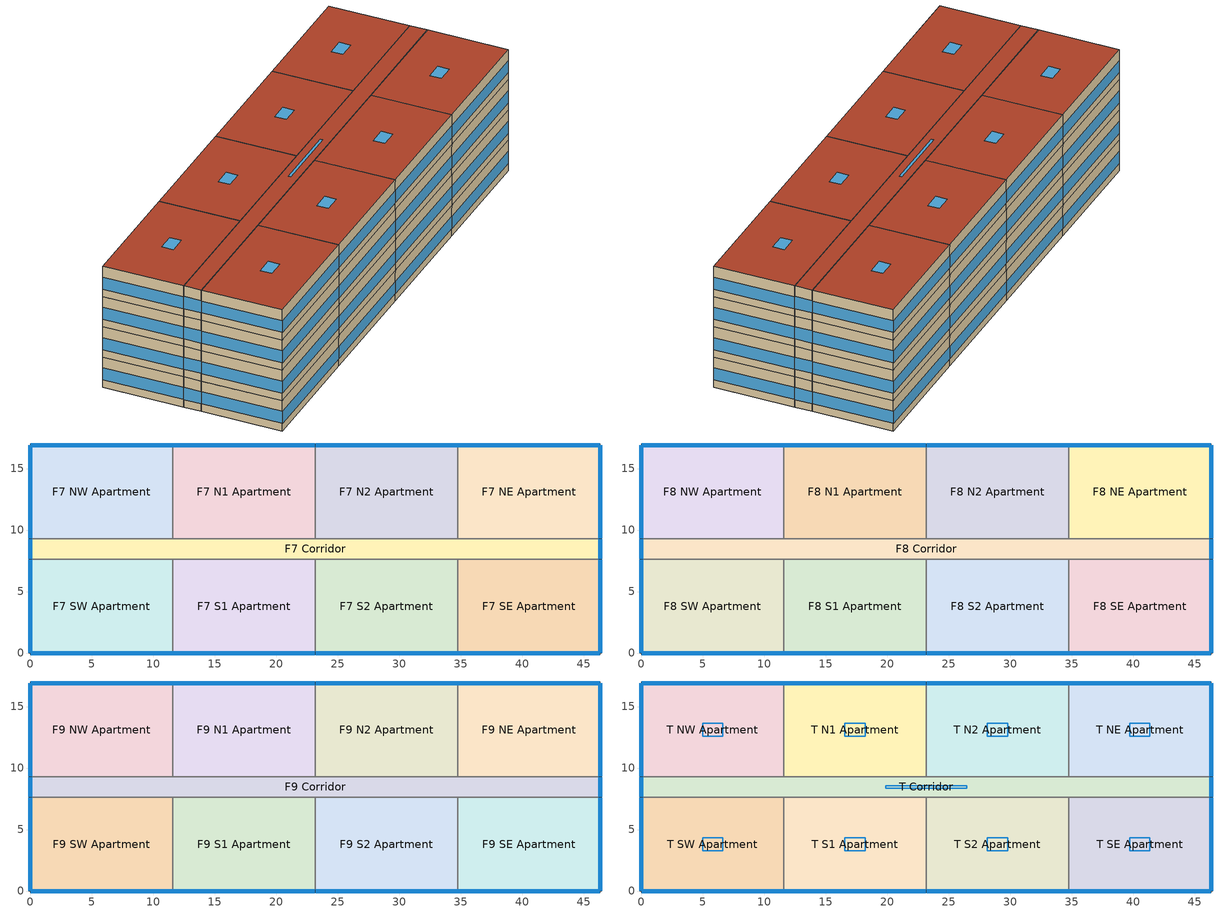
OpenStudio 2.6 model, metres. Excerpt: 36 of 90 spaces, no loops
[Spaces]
F7 SE Apartment
 floor to F6 SE Apartment: 46.33,7.62 46.33,0 34.75,0 34.75,7.62 z18.29
 wall outside: 34.75,0 46.33,0 46.33,7.62 z18.29:21.33
 wall to F7 S2 Apartment: 34.75,7.62 34.75,0 z18.29:21.33
 wall to F7 Corridor: 46.33,7.62 34.75,7.62 z18.29:21.33
 window: 46.33,0.03 46.33,7.59 / 34.77,0 46.3,0 z19.05:20.25
F7 N2 Apartment
 floor to F6 N2 Apartment: 34.75,16.92 34.75,9.3 23.16,9.3 23.16,16.92 z18.29
 wall outside: 34.75,16.92 23.16,16.92 z18.29:21.33
 wall to F7 Corridor: 23.16,9.3 34.75,9.3 z18.29:21.33
 wall to F7 NE Apartment: 34.75,9.3 34.75,16.92 z18.29:21.33
 wall to F7 N1 Apartment: 23.16,16.92 23.16,9.3 z18.29:21.33
 window: 34.72,16.92 23.19,16.92 z19.05:20.25
F7 NE Apartment
 floor to F6 NE Apartment: 46.33,16.92 46.33,9.3 34.75,9.3 34.75,16.92 z18.29
 wall outside: 46.33,9.3 46.33,16.92 34.75,16.92 z18.29:21.33
 wall to F7 Corridor: 34.75,9.3 46.33,9.3 z18.29:21.33
 window: 46.33,9.32 46.33,16.89 / 46.3,16.92 34.77,16.92 z19.05:20.25
F7 S2 Apartment
 floor to F6 S2 Apartment: 34.75,7.62 34.75,0 23.16,0 23.16,7.62 z18.29
 wall outside: 23.16,0 34.75,0 z18.29:21.33
 wall to F7 Corridor: 34.75,7.62 23.16,7.62 z18.29:21.33
 wall to F7 S1 Apartment: 23.16,7.62 23.16,0 z18.29:21.33
 window: 23.19,0 34.72,0 z19.05:20.25
F7 NW Apartment
 floor to F6 NW Apartment: 11.58,16.92 11.58,9.3 0,9.3 0,16.92 z18.29
 wall outside: 11.58,16.92 0,16.92 0,9.3 z18.29:21.33
 wall to F7 Corridor: 0,9.3 11.58,9.3 z18.29:21.33
 wall to F7 N1 Apartment: 11.58,9.3 11.58,16.92 z18.29:21.33
 window: 11.56,16.92 0.03,16.92 / 0,16.89 0,9.32 z19.05:20.25
F7 N1 Apartment
 floor to F6 N1 Apartment: 23.16,16.92 23.16,9.3 11.58,9.3 11.58,16.92 z18.29
 wall outside: 23.16,16.92 11.58,16.92 z18.29:21.33
 wall to F7 Corridor: 11.58,9.3 23.16,9.3 z18.29:21.33
 window: 23.14,16.92 11.61,16.92 z19.05:20.25
F7 S1 Apartment
 floor to F6 S1 Apartment: 23.16,7.62 23.16,0 11.58,0 11.58,7.62 z18.29
 wall outside: 11.58,0 23.16,0 z18.29:21.33
 wall to F7 Corridor: 23.16,7.62 11.58,7.62 z18.29:21.33
 wall to F7 SW Apartment: 11.58,7.62 11.58,0 z18.29:21.33
 window: 11.61,0 23.14,0 z19.05:20.25
F7 Corridor
 floor to F6 Corridor: 46.33,9.3 46.33,7.62 0,7.62 0,9.3 z18.29
 wall outside: 0,9.3 0,7.62 / 46.33,7.62 46.33,9.3 z18.29:21.33
 wall to F7 SW Apartment: 0,7.62 11.58,7.62 z18.29:21.33
 window: 46.33,7.65 46.33,9.27 / 0,9.27 0,7.65 z19.05:20.28
F7 SW Apartment
 floor to F6 SW Apartment: 11.58,7.62 11.58,0 0,0 0,7.62 z18.29
 wall outside: 0,7.62 0,0 11.58,0 z18.29:21.33
 window: 0.03,0 11.56,0 / 0,7.59 0,0.03 z19.05:20.25
F8 SW Apartment
 floor to F7 SW Apartment: 11.58,7.62 11.58,0 0,0 0,7.62 z21.33
 wall outside: 0,7.62 0,0 11.58,0 z21.33:24.38
 wall to F8 Corridor: 11.58,7.62 0,7.62 z21.33:24.38
 wall to F8 S1 Apartment: 11.58,0 11.58,7.62 z21.33:24.38
 window: 0.03,0 11.56,0 z22.1:23.29; 0,7.59 0,0.03 z22.1:23.3
F8 N1 Apartment
 floor to F7 N1 Apartment: 23.16,16.92 23.16,9.3 11.58,9.3 11.58,16.92 z21.33
 wall outside: 23.16,16.92 11.58,16.92 z21.33:24.38
 wall to F8 NW Apartment: 11.58,16.92 11.58,9.3 z21.33:24.38
 wall to F8 Corridor: 11.58,9.3 23.16,9.3 z21.33:24.38
 wall to F8 N2 Apartment: 23.16,9.3 23.16,16.92 z21.33:24.38
 window: 23.14,16.92 11.61,16.92 z22.1:23.29
F8 N2 Apartment
 floor to F7 N2 Apartment: 34.75,16.92 34.75,9.3 23.16,9.3 23.16,16.92 z21.33
 wall outside: 34.75,16.92 23.16,16.92 z21.33:24.38
 wall to F8 Corridor: 23.16,9.3 34.75,9.3 z21.33:24.38
 wall to F8 NE Apartment: 34.75,9.3 34.75,16.92 z21.33:24.38
 window: 34.72,16.92 23.19,16.92 z22.1:23.29
F8 Corridor
 floor to F7 Corridor: 46.33,9.3 46.33,7.62 0,7.62 0,9.3 z21.33
 wall outside: 46.33,7.62 46.33,9.3 / 0,9.3 0,7.62 z21.33:24.38
 wall to F8 S1 Apartment: 11.58,7.62 23.16,7.62 z21.33:24.38
 wall to F8 SE Apartment: 34.75,7.62 46.33,7.62 z21.33:24.38
 wall to F8 NE Apartment: 46.33,9.3 34.75,9.3 z21.33:24.38
 wall to F8 NW Apartment: 11.58,9.3 0,9.3 z21.33:24.38
 wall to F8 S2 Apartment: 23.16,7.62 34.75,7.62 z21.33:24.38
 window: 46.33,7.65 46.33,9.27 / 0,9.27 0,7.65 z22.1:23.33
F8 S1 Apartment
 floor to F7 S1 Apartment: 23.16,7.62 23.16,0 11.58,0 11.58,7.62 z21.33
 wall outside: 11.58,0 23.16,0 z21.33:24.38
 wall to F8 S2 Apartment: 23.16,0 23.16,7.62 z21.33:24.38
 window: 11.61,0 23.14,0 z22.1:23.29
F8 S2 Apartment
 floor to F7 S2 Apartment: 34.75,7.62 34.75,0 23.16,0 23.16,7.62 z21.33
 wall outside: 23.16,0 34.75,0 z21.33:24.38
 wall to F8 SE Apartment: 34.75,0 34.75,7.62 z21.33:24.38
 window: 23.19,0 34.72,0 z22.1:23.29
F8 SE Apartment
 floor to F7 SE Apartment: 46.33,7.62 46.33,0 34.75,0 34.75,7.62 z21.33
 wall outside: 34.75,0 46.33,0 46.33,7.62 z21.33:24.38
 window: 46.33,0.03 46.33,7.59 z22.1:23.3; 34.77,0 46.3,0 z22.1:23.29
F8 NW Apartment
 floor to F7 NW Apartment: 11.58,16.92 11.58,9.3 0,9.3 0,16.92 z21.33
 wall outside: 11.58,16.92 0,16.92 0,9.3 z21.33:24.38
 window: 11.56,16.92 0.03,16.92 z22.1:23.29; 0,16.89 0,9.32 z22.1:23.3
F8 NE Apartment
 floor to F7 NE Apartment: 46.33,16.92 46.33,9.3 34.75,9.3 34.75,16.92 z21.33
 wall outside: 46.33,9.3 46.33,16.92 34.75,16.92 z21.33:24.38
 window: 46.33,9.32 46.33,16.89 z22.1:23.3; 46.3,16.92 34.77,16.92 z22.1:23.29
F9 SE Apartment
 floor to F8 SE Apartment: 46.33,7.62 46.33,0 34.75,0 34.75,7.62 z24.38
 wall outside: 34.75,0 46.33,0 46.33,7.62 z24.38:27.43
 wall to F9 S2 Apartment: 34.75,7.62 34.75,0 z24.38:27.43
 wall to F9 Corridor: 46.33,7.62 34.75,7.62 z24.38:27.43
 window: 46.33,0.03 46.33,7.59 / 34.77,0 46.3,0 z25.14:26.34
F9 N2 Apartment
 floor to F8 N2 Apartment: 34.75,16.92 34.75,9.3 23.16,9.3 23.16,16.92 z24.38
 wall outside: 34.75,16.92 23.16,16.92 z24.38:27.43
 wall to F9 NE Apartment: 34.75,9.3 34.75,16.92 z24.38:27.43
 wall to F9 Corridor: 23.16,9.3 34.75,9.3 z24.38:27.43
 wall to F9 N1 Apartment: 23.16,16.92 23.16,9.3 z24.38:27.43
 window: 34.72,16.92 23.19,16.92 z25.14:26.34
F9 SW Apartment
 floor to F8 SW Apartment: 11.58,7.62 11.58,0 0,0 0,7.62 z24.38
 wall outside: 0,7.62 0,0 11.58,0 z24.38:27.43
 wall to F9 Corridor: 11.58,7.62 0,7.62 z24.38:27.43
 wall to F9 S1 Apartment: 11.58,0 11.58,7.62 z24.38:27.43
 window: 0.03,0 11.56,0 / 0,7.59 0,0.03 z25.14:26.34
F9 Corridor
 floor to F8 Corridor: 46.33,9.3 46.33,7.62 0,7.62 0,9.3 z24.38
 wall outside: 0,9.3 0,7.62 / 46.33,7.62 46.33,9.3 z24.38:27.43
 wall to F9 NE Apartment: 46.33,9.3 34.75,9.3 z24.38:27.43
 wall to F9 NW Apartment: 11.58,9.3 0,9.3 z24.38:27.43
 wall to F9 S1 Apartment: 11.58,7.62 23.16,7.62 z24.38:27.43
 wall to F9 N1 Apartment: 23.16,9.3 11.58,9.3 z24.38:27.43
 wall to F9 S2 Apartment: 23.16,7.62 34.75,7.62 z24.38:27.43
 window: 46.33,7.65 46.33,9.27 / 0,9.27 0,7.65 z25.14:26.37
F9 NE Apartment
 floor to F8 NE Apartment: 46.33,16.92 46.33,9.3 34.75,9.3 34.75,16.92 z24.38
 wall outside: 46.33,9.3 46.33,16.92 34.75,16.92 z24.38:27.43
 window: 46.33,9.32 46.33,16.89 / 46.3,16.92 34.77,16.92 z25.14:26.34
F9 S1 Apartment
 floor to F8 S1 Apartment: 23.16,7.62 23.16,0 11.58,0 11.58,7.62 z24.38
 wall outside: 11.58,0 23.16,0 z24.38:27.43
 wall to F9 S2 Apartment: 23.16,0 23.16,7.62 z24.38:27.43
 window: 11.61,0 23.14,0 z25.14:26.34
F9 S2 Apartment
 floor to F8 S2 Apartment: 34.75,7.62 34.75,0 23.16,0 23.16,7.62 z24.38
 wall outside: 23.16,0 34.75,0 z24.38:27.43
 window: 23.19,0 34.72,0 z25.14:26.34
F9 NW Apartment
 floor to F8 NW Apartment: 11.58,16.92 11.58,9.3 0,9.3 0,16.92 z24.38
 wall outside: 11.58,16.92 0,16.92 0,9.3 z24.38:27.43
 wall to F9 N1 Apartment: 11.58,9.3 11.58,16.92 z24.38:27.43
 window: 11.56,16.92 0.03,16.92 / 0,16.89 0,9.32 z25.14:26.34
F9 N1 Apartment
 floor to F8 N1 Apartment: 23.16,16.92 23.16,9.3 11.58,9.3 11.58,16.92 z24.38
 wall outside: 23.16,16.92 11.58,16.92 z24.38:27.43
 window: 23.14,16.92 11.61,16.92 z25.14:26.34
T N1 Apartment
 floor to F9 N1 Apartment: 23.16,16.92 23.16,9.3 11.58,9.3 11.58,16.92 z27.43
 wall outside: 23.16,16.92 11.58,16.92 z27.43:30.48
 wall to T NW Apartment: 11.58,16.92 11.58,9.3 z27.43:30.48
 wall to T Corridor: 11.58,9.3 23.16,9.3 z27.43:30.48
 wall to T N2 Apartment: 23.16,9.3 23.16,16.92 z27.43:30.48
 window: 23.14,16.92 11.61,16.92 z28.19:29.39
 roof outside: 23.16,9.3 23.16,16.92 11.58,16.92 11.58,9.3 z30.48
 skylight: 18.19,12.57 18.19,13.64 16.55,13.64 16.55,12.57 z30.48
T N2 Apartment
 floor to F9 N2 Apartment: 34.75,16.92 34.75,9.3 23.16,9.3 23.16,16.92 z27.43
 wall outside: 34.75,16.92 23.16,16.92 z27.43:30.48
 wall to T NE Apartment: 34.75,9.3 34.75,16.92 z27.43:30.48
 wall to T Corridor: 23.16,9.3 34.75,9.3 z27.43:30.48
 window: 34.72,16.92 23.19,16.92 z28.19:29.39
 roof outside: 34.75,9.3 34.75,16.92 23.16,16.92 23.16,9.3 z30.48
 skylight: 29.77,12.57 29.77,13.64 28.14,13.64 28.14,12.57 z30.48
T S2 Apartment
 floor to F9 S2 Apartment: 34.75,7.62 34.75,0 23.16,0 23.16,7.62 z27.43
 wall outside: 23.16,0 34.75,0 z27.43:30.48
 wall to T Corridor: 34.75,7.62 23.16,7.62 z27.43:30.48
 wall to T S1 Apartment: 23.16,7.62 23.16,0 z27.43:30.48
 wall to T SE Apartment: 34.75,0 34.75,7.62 z27.43:30.48
 window: 23.19,0 34.72,0 z28.19:29.39
 roof outside: 34.75,0 34.75,7.62 23.16,7.62 23.16,0 z30.48
 skylight: 29.77,3.27 29.77,4.35 28.14,4.35 28.14,3.27 z30.48
T SW Apartment
 floor to F9 SW Apartment: 11.58,7.62 11.58,0 0,0 0,7.62 z27.43
 wall outside: 0,7.62 0,0 11.58,0 z27.43:30.48
 wall to T Corridor: 11.58,7.62 0,7.62 z27.43:30.48
 wall to T S1 Apartment: 11.58,0 11.58,7.62 z27.43:30.48
 window: 0.03,0 11.56,0 / 0,7.59 0,0.03 z28.19:29.39
 roof outside: 11.58,0 11.58,7.62 0,7.62 0,0 z30.48
 skylight: 6.61,3.27 6.61,4.35 4.97,4.35 4.97,3.27 z30.48
T SE Apartment
 floor to F9 SE Apartment: 46.33,7.62 46.33,0 34.75,0 34.75,7.62 z27.43
 wall outside: 34.75,0 46.33,0 46.33,7.62 z27.43:30.48
 wall to T Corridor: 46.33,7.62 34.75,7.62 z27.43:30.48
 window: 46.33,0.03 46.33,7.59 / 34.77,0 46.3,0 z28.19:29.39
 roof outside: 46.33,0 46.33,7.62 34.75,7.62 34.75,0 z30.48
 skylight: 41.36,3.27 41.36,4.35 39.72,4.35 39.72,3.27 z30.48
T S1 Apartment
 floor to F9 S1 Apartment: 23.16,7.62 23.16,0 11.58,0 11.58,7.62 z27.43
 wall outside: 11.58,0 23.16,0 z27.43:30.48
 wall to T Corridor: 23.16,7.62 11.58,7.62 z27.43:30.48
 window: 11.61,0 23.14,0 z28.19:29.39
 roof outside: 23.16,0 23.16,7.62 11.58,7.62 11.58,0 z30.48
 skylight: 18.19,3.27 18.19,4.35 16.55,4.35 16.55,3.27 z30.48
T Corridor
 floor to F9 Corridor: 46.33,9.3 46.33,7.62 0,7.62 0,9.3 z27.43
 wall outside: 0,9.3 0,7.62 / 46.33,7.62 46.33,9.3 z27.43:30.48
 wall to T NE Apartment: 46.33,9.3 34.75,9.3 z27.43:30.48
 wall to T NW Apartment: 11.58,9.3 0,9.3 z27.43:30.48
 window: 46.33,7.65 46.33,9.27 / 0,9.27 0,7.65 z28.19:29.42
 roof outside: 46.33,7.62 46.33,9.3 0,9.3 0,7.62 z30.48
 skylight: 26.44,8.34 26.44,8.58 19.89,8.58 19.89,8.34 z30.48
T NE Apartment
 floor to F9 NE Apartment: 46.33,16.92 46.33,9.3 34.75,9.3 34.75,16.92 z27.43
 wall outside: 46.33,9.3 46.33,16.92 34.75,16.92 z27.43:30.48
 window: 46.33,9.32 46.33,16.89 / 46.3,16.92 34.77,16.92 z28.19:29.39
 roof outside: 46.33,9.3 46.33,16.92 34.75,16.92 34.75,9.3 z30.48
 skylight: 41.36,12.57 41.36,13.64 39.72,13.64 39.72,12.57 z30.48
T NW Apartment
 floor to F9 NW Apartment: 11.58,16.92 11.58,9.3 0,9.3 0,16.92 z27.43
 wall outside: 11.58,16.92 0,16.92 0,9.3 z27.43:30.48
 window: 11.56,16.92 0.03,16.92 / 0,16.89 0,9.32 z28.19:29.39
 roof outside: 11.58,9.3 11.58,16.92 0,16.92 0,9.3 z30.48
 skylight: 6.61,12.57 6.61,13.64 4.97,13.64 4.97,12.57 z30.48
[Site]
CFB Greenwood_NS_CAN: Latitude {deg}=44.983; Longitude {deg}=-64.917; Time Zone {hr}=-4; Elevation {m}=28; Terrain=City
[Building]
HighriseApartment-CAN_NS_CFB.Greenwood.713970_CWEC2016.epw created: 2019-05-17 15:22:10 +0000: North Axis {deg}=0; Default Construction Set=BTAP-Mass at hdd = 4140.0; Standards Number of Stories=10; Standards Number of Above Ground Stories=10; Standards Building Type=NECB2017_HighriseApartment
[Site:WaterMainsTemperature]
Calculation Method=Correlation; Annual Average Outdoor Air Temperature {C}=7.975; Maximum Difference In Monthly Average Outdoor Air Temperatures {deltaC}=24.9
[Site:GroundTemperature:BuildingSurface]
19.527, 19.502, 19.536, 19.598, 20.002, 21.64, 22.225, 22.375, 21.449, 20.121, 19.802, 19.633
[SizingPeriod:DesignDay] Barometric Pressure {Pa}=100989; Sky Clearness=0; Rain Indicator=0; Snow Indicator=0; Day of Month=21; Daylight Saving Time Indicator=0; Humidity Indicating Type=Wetbulb; Dry-Bulb Temperature Range Modifier Type=DefaultMultipliers
Name | Maximum Dry-Bulb Temperature {C} | Daily Dry-Bulb Temperature Range {deltaC} | Humidity Indicating Conditions at Maximum Dry-Bulb | Wind Speed {m/s} | Wind Direction {deg} | Month | Day Type | Solar Model Indicator | ASHRAE Taub | ASHRAE Taud
CFB Greenwood Ann Htg 99.6% Condns DB | -17.6 | 0 | -17.6 | 3 | 290 | 1 | WinterDesignDay | ASHRAEClearSky
CFB Greenwood Ann Clg .4% Condns DB=>MWB | 29.2 | 10.6 | 20.9 | 5.7 | 240 | 7 | SummerDesignDay | ASHRAETau | 0.423 | 2.299
[Material:NoMass] Roughness=Smooth; Thermal Absorptance=0.9; Solar Absorptance=0.7
Name | Thermal Resistance {m2-K/W} | Visible Absorptance
Typical Carpet Pad | 0.21648 | 0.8
Typical Insulation 1 | 5.20402 | 0.7
Typical Insulation 2 | 3.77764 | 0.7
Typical Insulation 3 | 6.41024 | 0.7
Typical Carpet Pad 2 | 1.25503 | 0.8
Typical Carpet Pad 3 | 3.45515 | 0.8
Typical Insulation 4 | 0.526298 | 0.7
Typical Insulation 5 | 0.526316 | 0.7
[Material]
Name | Roughness | Thickness {m} | Conductivity {W/m-K} | Density {kg/m3} | Specific Heat {J/kg-K} | Thermal Absorptance | Solar Absorptance | Visible Absorptance
100mm Normalweight concrete floor | MediumSmooth | 0.1016 | 2.31 | 2322 | 832
G01 13mm gypsum board | Smooth | 0.0127 | 0.16 | 800 | 1090 | 0.9 | 0.7 | 0.5
G05 25mm wood | MediumSmooth | 0.0254 | 0.15 | 608 | 1630 | 0.9 | 0.5 | 0.5
4 in. Normalweight Concrete Floor | MediumRough | 0.1016 | 2.31 | 2322 | 832 | 0.9 | 0.7 | 0.7
1IN Stucco | Smooth | 0.0253 | 0.6918 | 1858 | 837 | 0.9 | 0.7 | 0.92
8IN CONCRETE HW RefBldg | Rough | 0.2032 | 1.311 | 2240 | 836.8 | 0.9 | 0.7 | 0.7
1/2IN Gypsum | Smooth | 0.0127 | 0.16 | 784.9 | 830 | 0.9 | 0.4 | 0.4
Metal Roof Surface; F08 Metal surface | Smooth | 0.0008 | 45.28 | 7824 | 500 | 0.9 | 0.7 | 0.7
6 in. Normalweight Concrete Floor | MediumRough | 0.1524 | 2.31 | 2322 | 832 | 0.9 | 0.7 | 0.7
[Construction]
BTAP-Int-Floor: 100mm Normalweight concrete floor, Typical Carpet Pad
BTAP-Int-Wall: G01 13mm gypsum board, G01 13mm gypsum board
BTAP-Int-Ceiling: Typical Carpet Pad, 100mm Normalweight concrete floor
BTAP-Ext-DaylightDiffuser: SimpleGlazing
BTAP-Int-Door: G05 25mm wood
BTAP-Ext-Floor-Mass:U-0.183: Typical Insulation 1, 4 in. Normalweight Concrete Floor, Typical Carpet Pad
BTAP-Ext-Wall-Mass:U-0.247: 1IN Stucco, 8IN CONCRETE HW RefBldg, Typical Insulation 2, 1/2IN Gypsum
BTAP-Ext-Roof-Metal:U-0.156: Metal Roof Surface, Typical Insulation 3
BTAP-Grnd-Floor-Mass:U-0.757: 6 in. Normalweight Concrete Floor, Typical Carpet Pad 2
BTAP-Grnd-Roof-Mass:U-0.284: 6 in. Normalweight Concrete Floor, Typical Carpet Pad 3
BTAP-Ext-Door:U-1.9000000000000001: F08 Metal surface, Typical Insulation 4
BTAP-Ext-OverHeadDoor:U-1.9000000000000001: Typical Insulation 5
BTAP-Ext-DaylightDiffuser:U=0.190 SHGC=0.600: SimpleGlazing:U=0.190 SHGC=0.600
[DefaultConstructionSet]
BTAP-Mass at hdd = 4140.0: Default Exterior Surface Constructions=BTAP-Mass at hdd = 4140.0; Default Interior Surface Constructions=Default Surface Constructions 2; Default Ground Contact Surface Constructions=BTAP-Mass at hdd = 4140.0 1; Default Exterior SubSurface Constructions=BTAP-Mass at hdd = 4140.0; Default Interior SubSurface Constructions=Default Sub Surface Constructions 2; Interior Partition Construction=BTAP-Int-Door
[DefaultSurfaceConstructions]
Name | Floor Construction | Wall Construction | Roof Ceiling Construction
Default Surface Constructions 2 | BTAP-Int-Floor | BTAP-Int-Wall | BTAP-Int-Ceiling
BTAP-Mass at hdd = 4140.0 | BTAP-Ext-Floor-Mass:U-0.183 | BTAP-Ext-Wall-Mass:U-0.247 | BTAP-Ext-Roof-Metal:U-0.156
BTAP-Mass at hdd = 4140.0 1 | BTAP-Grnd-Floor-Mass:U-0.757 | BTAP-Grnd-Roof-Mass:U-0.284 | BTAP-Grnd-Roof-Mass:U-0.284
[DefaultSubSurfaceConstructions]
Name | Fixed Window Construction | Operable Window Construction | Door Construction | Glass Door Construction | Overhead Door Construction | Skylight Construction | Tubular Daylight Dome Construction | Tubular Daylight Diffuser Construction
Default Sub Surface Constructions 2 | BTAP-Ext-DaylightDiffuser | BTAP-Ext-DaylightDiffuser | BTAP-Int-Door
BTAP-Mass at hdd = 4140.0 | BTAP-Ext-DaylightDiffuser:U=0.190 SHGC=0.600 | BTAP-Ext-DaylightDiffuser:U=0.190 SHGC=0.600 | BTAP-Ext-Door:U-1.9000000000000001 | BTAP-Ext-DaylightDiffuser:U=0.190 SHGC=0.600 | BTAP-Ext-OverHeadDoor:U-1.9000000000000001 | BTAP-Ext-DaylightDiffuser:U=0.190 SHGC=0.600 | BTAP-Ext-DaylightDiffuser:U=0.190 SHGC=0.600 | BTAP-Ext-DaylightDiffuser:U=0.190 SHGC=0.600
[WindowMaterial:SimpleGlazingSystem] Solar Heat Gain Coefficient=0.6; Visible Transmittance=0.21
Name | U-Factor {W/m2-K}
SimpleGlazing | 2.2
SimpleGlazing:U=0.190 SHGC=0.600 | 1.9
[Space] Part of Total Floor Area=Yes
Name | Space Type | Building Story | Thermal Zone
F8 SE Apartment | Space Function Dwelling units general | Building Story 8 | Sp-F8 SE Apartment Sys-1 Flr-9 Sch-G HPlcmt-south ZN
F8 SW Apartment | Space Function Dwelling units general | Building Story 8 | Sp-F8 SW Apartment Sys-1 Flr-9 Sch-G HPlcmt-south ZN
F9 SE Apartment | Space Function Dwelling units general | Building Story 9 | Sp-F9 SE Apartment Sys-1 Flr-10 Sch-G HPlcmt-south ZN
F7 S1 Apartment | Space Function Dwelling units general | Building Story 7 | Sp-F7 S1 Apartment Sys-1 Flr-8 Sch-G HPlcmt-south ZN
F7 SE Apartment | Space Function Dwelling units general | Building Story 7 | Sp-F7 SE Apartment Sys-1 Flr-8 Sch-G HPlcmt-south ZN
F7 NW Apartment | Space Function Dwelling units general | Building Story 7 | Sp-F7 NW Apartment Sys-1 Flr-8 Sch-G HPlcmt-north ZN
F7 N2 Apartment | Space Function Dwelling units general | Building Story 7 | Sp-F7 N2 Apartment Sys-1 Flr-8 Sch-G HPlcmt-north ZN
F7 SW Apartment | Space Function Dwelling units general | Building Story 7 | Sp-F7 SW Apartment Sys-1 Flr-8 Sch-G HPlcmt-south ZN
F8 N1 Apartment | Space Function Dwelling units general | Building Story 8 | Sp-F8 N1 Apartment Sys-1 Flr-9 Sch-G HPlcmt-north ZN
F7 NE Apartment | Space Function Dwelling units general | Building Story 7 | Sp-F7 NE Apartment Sys-1 Flr-8 Sch-G HPlcmt-north ZN
F8 N2 Apartment | Space Function Dwelling units general | Building Story 8 | Sp-F8 N2 Apartment Sys-1 Flr-9 Sch-G HPlcmt-north ZN
F9 S1 Apartment | Space Function Dwelling units general | Building Story 9 | Sp-F9 S1 Apartment Sys-1 Flr-10 Sch-G HPlcmt-south ZN
F9 NW Apartment | Space Function Dwelling units general | Building Story 9 | Sp-F9 NW Apartment Sys-1 Flr-10 Sch-G HPlcmt-north ZN
T S2 Apartment | Space Function Dwelling units general | Building Story 10 | Sp-T S2 Apartment Sys-1 Flr-2 Sch-G HPlcmt-south ZN
T N1 Apartment | Space Function Dwelling units general | Building Story 10 | Sp-T N1 Apartment Sys-1 Flr-2 Sch-G HPlcmt-north ZN
F7 S2 Apartment | Space Function Dwelling units general | Building Story 7 | Sp-F7 S2 Apartment Sys-1 Flr-8 Sch-G HPlcmt-south ZN
F9 NE Apartment | Space Function Dwelling units general | Building Story 9 | Sp-F9 NE Apartment Sys-1 Flr-10 Sch-G HPlcmt-north ZN
F8 NE Apartment | Space Function Dwelling units general | Building Story 8 | Sp-F8 NE Apartment Sys-1 Flr-9 Sch-G HPlcmt-north ZN
T N2 Apartment | Space Function Dwelling units general | Building Story 10 | Sp-T N2 Apartment Sys-1 Flr-2 Sch-G HPlcmt-north ZN
F9 N2 Apartment | Space Function Dwelling units general | Building Story 9 | Sp-F9 N2 Apartment Sys-1 Flr-10 Sch-G HPlcmt-north ZN
F9 S2 Apartment | Space Function Dwelling units general | Building Story 9 | Sp-F9 S2 Apartment Sys-1 Flr-10 Sch-G HPlcmt-south ZN
T SW Apartment | Space Function Dwelling units general | Building Story 10 | Sp-T SW Apartment Sys-1 Flr-2 Sch-G HPlcmt-south ZN
F8 Corridor | Space Function Corridor/Transition area other-sch-G | Building Story 8 | Sp-F8 Corridor Sys-1 Flr-9 Sch-G HPlcmt-east ZN
F8 S1 Apartment | Space Function Dwelling units general | Building Story 8 | Sp-F8 S1 Apartment Sys-1 Flr-9 Sch-G HPlcmt-south ZN
F7 N1 Apartment | Space Function Dwelling units general | Building Story 7 | Sp-F7 N1 Apartment Sys-1 Flr-8 Sch-G HPlcmt-north ZN
F8 NW Apartment | Space Function Dwelling units general | Building Story 8 | Sp-F8 NW Apartment Sys-1 Flr-9 Sch-G HPlcmt-north ZN
T S1 Apartment | Space Function Dwelling units general | Building Story 10 | Sp-T S1 Apartment Sys-1 Flr-2 Sch-G HPlcmt-south ZN
F9 N1 Apartment | Space Function Dwelling units general | Building Story 9 | Sp-F9 N1 Apartment Sys-1 Flr-10 Sch-G HPlcmt-north ZN
F8 S2 Apartment | Space Function Dwelling units general | Building Story 8 | Sp-F8 S2 Apartment Sys-1 Flr-9 Sch-G HPlcmt-south ZN
T SE Apartment | Space Function Dwelling units general | Building Story 10 | Sp-T SE Apartment Sys-1 Flr-2 Sch-G HPlcmt-south ZN
T NW Apartment | Space Function Dwelling units general | Building Story 10 | Sp-T NW Apartment Sys-1 Flr-2 Sch-G HPlcmt-north ZN
F9 SW Apartment | Space Function Dwelling units general | Building Story 9 | Sp-F9 SW Apartment Sys-1 Flr-10 Sch-G HPlcmt-south ZN
F9 Corridor | Space Function Corridor/Transition area other-sch-G | Building Story 9 | Sp-F9 Corridor Sys-1 Flr-10 Sch-G HPlcmt-east ZN
T NE Apartment | Space Function Dwelling units general | Building Story 10 | Sp-T NE Apartment Sys-1 Flr-2 Sch-G HPlcmt-north ZN
T Corridor | Space Function Corridor/Transition area other-sch-G | Building Story 10 | Sp-T Corridor Sys-1 Flr-2 Sch-G HPlcmt-east ZN
F7 Corridor | Space Function Corridor/Transition area other-sch-G | Building Story 7 | Sp-F7 Corridor Sys-1 Flr-8 Sch-G HPlcmt-east ZN
[EvaporativeFluidCooler:SingleSpeed]
Central Tower: Design Air Flow Rate {m3/s}=autosize; Fan Power at Design Air Flow Rate {W}=autosize; Design Spray Water Flow Rate {m3/s}=0.002208; Performance Input Method=UFactorTimesAreaAndDesignWaterFlowRate; U-factor Times Area Value at Design Air Flow Rate {W/K}=autosize; Design Water Flow Rate {m3/s}=autosize; Capacity Control=FanCycling; Sizing Factor=1; Evaporation Loss Mode=SaturatedExit; Drift Loss Percent {percent}=0.008; Blowdown Calculation Mode=ConcentrationRatio; Blowdown Concentration Ratio=3
[BuildingStory]
Name | Nominal Z Coordinate {m}
Building Story 7 | 18.2871
Building Story 8 | 21.3349
Building Story 9 | 24.3828
Building Story 10 | 27.4307
[SpaceType] Standards Building Type=Space Function
Name | Default Schedule Set | Design Specification Outdoor Air Object | Standards Space Type
Space Function Corridor/Transition area other-sch-G | Space Function Corridor/Transition area other-sch-G Schedule Set | Space Function Corridor/Transition area other-sch-G Ventilation | Corridor/Transition area other-sch-G
Space Function Dwelling units general | Space Function Dwelling units general Schedule Set | Space Function Dwelling units general Ventilation | Dwelling units general
[People:Definition] Number of People Calculation Method=People/Area; Fraction Radiant=0.3
Name | People per Space Floor Area {person/m2}
Space Function Corridor/Transition area other-sch-G People Definition | 0.0100036
Space Function Dwelling units general People Definition | 0.0400145
[People] Work Efficiency Schedule=Work Efficiency Schedule; Clothing Insulation Schedule=Clothing Schedule; Air Velocity Schedule=Air Velocity Schedule; Multiplier=1
Name | People Definition | Space or SpaceType
Space Function Corridor/Transition area other-sch-G People | Space Function Corridor/Transition area other-sch-G People Definition | Space Function Corridor/Transition area other-sch-G
Space Function Dwelling units general People | Space Function Dwelling units general People Definition | Space Function Dwelling units general
[Lights:Definition] Design Level Calculation Method=Watts/Area; Fraction Radiant=0.5; Fraction Visible=0.2
Name | Watts per Space Floor Area {W/m2}
Space Function Corridor/Transition area other-sch-G Lights Definition | 7.10258
Space Function Dwelling units general Lights Definition | 5.00182
[Lights] Fraction Replaceable=1
Name | Lights Definition | Space or SpaceType
Space Function Corridor/Transition area other-sch-G Lights | Space Function Corridor/Transition area other-sch-G Lights Definition | Space Function Corridor/Transition area other-sch-G
Space Function Dwelling units general Lights | Space Function Dwelling units general Lights Definition | Space Function Dwelling units general
[DesignSpecification:OutdoorAir] Outdoor Air Method=Sum; Outdoor Air Flow per Person {m3/s-person}=0; Outdoor Air Flow Rate {m3/s}=0; Outdoor Air Flow Air Changes per Hour {1/hr}=0
Name | Outdoor Air Flow per Floor Area {m3/s-m2}
Space Function Corridor/Transition area other-sch-G Ventilation | 0.0003048
Space Function Dwelling units general Ventilation | 0.00039624
[DefaultScheduleSet] Number of People Schedule=NECB-G-Occupancy; People Activity Level Schedule=NECB-Activity; Lighting Schedule=NECB-G-Lighting; Electric Equipment Schedule=NECB-G-Electric-Equipment; Infiltration Schedule=Always On
Space Function Corridor/Transition area other-sch-G Schedule Set; Space Function Dwelling units general Schedule Set
[ThermostatSetpoint:DualSetpoint] Heating Setpoint Temperature Schedule=NECB-G-Thermostat Setpoint-Heating; Cooling Setpoint Temperature Schedule=NECB-G-Thermostat Setpoint-Cooling
Space Function Dwelling units general Thermostat 87; Space Function Dwelling units general Thermostat 88; Space Function Dwelling units general Thermostat 89; Space Function Dwelling units general Thermostat 90; Space Function Corridor/Transition area other-sch-G Thermostat 12; Space Function Dwelling units general Thermostat 91; Space Function Dwelling units general Thermostat 92; Space Function Dwelling units general Thermostat 93; Space Function Dwelling units general Thermostat 94; Space Function Dwelling units general Thermostat 135; Space Function Dwelling units general Thermostat 136; Space Function Dwelling units general Thermostat 137; Space Function Dwelling units general Thermostat 138; Space Function Corridor/Transition area other-sch-G Thermostat 18; Space Function Dwelling units general Thermostat 139; Space Function Dwelling units general Thermostat 140; Space Function Dwelling units general Thermostat 141; Space Function Dwelling units general Thermostat 142; Space Function Dwelling units general Thermostat 143; Space Function Dwelling units general Thermostat 144; Space Function Dwelling units general Thermostat 145; Space Function Dwelling units general Thermostat 146; Space Function Corridor/Transition area other-sch-G Thermostat 19; Space Function Dwelling units general Thermostat 147; Space Function Dwelling units general Thermostat 148; Space Function Dwelling units general Thermostat 149; Space Function Dwelling units general Thermostat 150; Space Function Dwelling units general Thermostat 151; Space Function Dwelling units general Thermostat 152; Space Function Dwelling units general Thermostat 153; Space Function Dwelling units general Thermostat 154; Space Function Corridor/Transition area other-sch-G Thermostat 20; Space Function Dwelling units general Thermostat 155; Space Function Dwelling units general Thermostat 156; Space Function Dwelling units general Thermostat 157; Space Function Dwelling units general Thermostat 158
[ElectricEquipment:Definition]
Space Function Dwelling units general Elec Equip Definition: Design Level Calculation Method=Watts/Area; Watts per Space Floor Area {W/m2}=5.00182; Fraction Radiant=0.5
[ElectricEquipment]
Space Function Dwelling units general Elec Equip: Electric Equipment Definition=Space Function Dwelling units general Elec Equip Definition; Space or SpaceType=Space Function Dwelling units general
[SpaceInfiltration:DesignFlowRate] Schedule=Always On Discrete; Design Flow Rate Calculation Method=Flow/ExteriorArea; Flow per Exterior Surface Area {m3/s-m2}=0.00025; Constant Term Coefficient=0; Temperature Term Coefficient=0; Velocity Term Coefficient=0.224; Velocity Squared Term Coefficient=0
Name | Space or SpaceType
F7 Corridor Infiltration | F7 Corridor
F7 N1 Apartment Infiltration | F7 N1 Apartment
F7 N2 Apartment Infiltration | F7 N2 Apartment
F7 NE Apartment Infiltration | F7 NE Apartment
F7 NW Apartment Infiltration | F7 NW Apartment
F7 S1 Apartment Infiltration | F7 S1 Apartment
F7 S2 Apartment Infiltration | F7 S2 Apartment
F7 SE Apartment Infiltration | F7 SE Apartment
F7 SW Apartment Infiltration | F7 SW Apartment
F8 Corridor Infiltration | F8 Corridor
F8 N1 Apartment Infiltration | F8 N1 Apartment
F8 N2 Apartment Infiltration | F8 N2 Apartment
F8 NE Apartment Infiltration | F8 NE Apartment
F8 NW Apartment Infiltration | F8 NW Apartment
F8 S1 Apartment Infiltration | F8 S1 Apartment
F8 S2 Apartment Infiltration | F8 S2 Apartment
F8 SE Apartment Infiltration | F8 SE Apartment
F8 SW Apartment Infiltration | F8 SW Apartment
F9 Corridor Infiltration | F9 Corridor
F9 N1 Apartment Infiltration | F9 N1 Apartment
F9 N2 Apartment Infiltration | F9 N2 Apartment
F9 NE Apartment Infiltration | F9 NE Apartment
F9 NW Apartment Infiltration | F9 NW Apartment
F9 S1 Apartment Infiltration | F9 S1 Apartment
F9 S2 Apartment Infiltration | F9 S2 Apartment
F9 SE Apartment Infiltration | F9 SE Apartment
F9 SW Apartment Infiltration | F9 SW Apartment
T Corridor Infiltration | T Corridor
T N1 Apartment Infiltration | T N1 Apartment
T N2 Apartment Infiltration | T N2 Apartment
T NE Apartment Infiltration | T NE Apartment
T NW Apartment Infiltration | T NW Apartment
T S1 Apartment Infiltration | T S1 Apartment
T S2 Apartment Infiltration | T S2 Apartment
T SE Apartment Infiltration | T SE Apartment
T SW Apartment Infiltration | T SW Apartment
[ThermalZone] Use Ideal Air Loads=No
Name | Thermostat
Sp-T N1 Apartment Sys-1 Flr-2 Sch-G HPlcmt-north ZN | Space Function Dwelling units general Thermostat 87
Sp-T N2 Apartment Sys-1 Flr-2 Sch-G HPlcmt-north ZN | Space Function Dwelling units general Thermostat 88
Sp-T NE Apartment Sys-1 Flr-2 Sch-G HPlcmt-north ZN | Space Function Dwelling units general Thermostat 89
Sp-T NW Apartment Sys-1 Flr-2 Sch-G HPlcmt-north ZN | Space Function Dwelling units general Thermostat 90
Sp-T Corridor Sys-1 Flr-2 Sch-G HPlcmt-east ZN | Space Function Corridor/Transition area other-sch-G Thermostat 12
Sp-T S1 Apartment Sys-1 Flr-2 Sch-G HPlcmt-south ZN | Space Function Dwelling units general Thermostat 91
Sp-T S2 Apartment Sys-1 Flr-2 Sch-G HPlcmt-south ZN | Space Function Dwelling units general Thermostat 92
Sp-T SE Apartment Sys-1 Flr-2 Sch-G HPlcmt-south ZN | Space Function Dwelling units general Thermostat 93
Sp-T SW Apartment Sys-1 Flr-2 Sch-G HPlcmt-south ZN | Space Function Dwelling units general Thermostat 94
Sp-F7 N1 Apartment Sys-1 Flr-8 Sch-G HPlcmt-north ZN | Space Function Dwelling units general Thermostat 135
Sp-F7 N2 Apartment Sys-1 Flr-8 Sch-G HPlcmt-north ZN | Space Function Dwelling units general Thermostat 136
Sp-F7 NE Apartment Sys-1 Flr-8 Sch-G HPlcmt-north ZN | Space Function Dwelling units general Thermostat 137
Sp-F7 NW Apartment Sys-1 Flr-8 Sch-G HPlcmt-north ZN | Space Function Dwelling units general Thermostat 138
Sp-F7 Corridor Sys-1 Flr-8 Sch-G HPlcmt-east ZN | Space Function Corridor/Transition area other-sch-G Thermostat 18
Sp-F7 S1 Apartment Sys-1 Flr-8 Sch-G HPlcmt-south ZN | Space Function Dwelling units general Thermostat 139
Sp-F7 S2 Apartment Sys-1 Flr-8 Sch-G HPlcmt-south ZN | Space Function Dwelling units general Thermostat 140
Sp-F7 SE Apartment Sys-1 Flr-8 Sch-G HPlcmt-south ZN | Space Function Dwelling units general Thermostat 141
Sp-F7 SW Apartment Sys-1 Flr-8 Sch-G HPlcmt-south ZN | Space Function Dwelling units general Thermostat 142
Sp-F8 N1 Apartment Sys-1 Flr-9 Sch-G HPlcmt-north ZN | Space Function Dwelling units general Thermostat 143
Sp-F8 N2 Apartment Sys-1 Flr-9 Sch-G HPlcmt-north ZN | Space Function Dwelling units general Thermostat 144
Sp-F8 NE Apartment Sys-1 Flr-9 Sch-G HPlcmt-north ZN | Space Function Dwelling units general Thermostat 145
Sp-F8 NW Apartment Sys-1 Flr-9 Sch-G HPlcmt-north ZN | Space Function Dwelling units general Thermostat 146
Sp-F8 Corridor Sys-1 Flr-9 Sch-G HPlcmt-east ZN | Space Function Corridor/Transition area other-sch-G Thermostat 19
Sp-F8 S1 Apartment Sys-1 Flr-9 Sch-G HPlcmt-south ZN | Space Function Dwelling units general Thermostat 147
Sp-F8 S2 Apartment Sys-1 Flr-9 Sch-G HPlcmt-south ZN | Space Function Dwelling units general Thermostat 148
Sp-F8 SE Apartment Sys-1 Flr-9 Sch-G HPlcmt-south ZN | Space Function Dwelling units general Thermostat 149
Sp-F8 SW Apartment Sys-1 Flr-9 Sch-G HPlcmt-south ZN | Space Function Dwelling units general Thermostat 150
Sp-F9 N1 Apartment Sys-1 Flr-10 Sch-G HPlcmt-north ZN | Space Function Dwelling units general Thermostat 151
Sp-F9 N2 Apartment Sys-1 Flr-10 Sch-G HPlcmt-north ZN | Space Function Dwelling units general Thermostat 152
Sp-F9 NE Apartment Sys-1 Flr-10 Sch-G HPlcmt-north ZN | Space Function Dwelling units general Thermostat 153
Sp-F9 NW Apartment Sys-1 Flr-10 Sch-G HPlcmt-north ZN | Space Function Dwelling units general Thermostat 154
Sp-F9 Corridor Sys-1 Flr-10 Sch-G HPlcmt-east ZN | Space Function Corridor/Transition area other-sch-G Thermostat 20
Sp-F9 S1 Apartment Sys-1 Flr-10 Sch-G HPlcmt-south ZN | Space Function Dwelling units general Thermostat 155
Sp-F9 S2 Apartment Sys-1 Flr-10 Sch-G HPlcmt-south ZN | Space Function Dwelling units general Thermostat 156
Sp-F9 SE Apartment Sys-1 Flr-10 Sch-G HPlcmt-south ZN | Space Function Dwelling units general Thermostat 157
Sp-F9 SW Apartment Sys-1 Flr-10 Sch-G HPlcmt-south ZN | Space Function Dwelling units general Thermostat 158
[HeatExchanger:AirToAir:SensibleAndLatent] Availability Schedule=Always On Discrete; Nominal Supply Air Flow Rate {m3/s}=autosize; Sensible Effectiveness at 100% Heating Air Flow=0.5; Latent Effectiveness at 100% Heating Air Flow=0.5; Sensible Effectiveness at 75% Heating Air Flow=0.5; Latent Effectiveness at 75% Heating Air Flow=0.5; Sensible Effectiveness at 100% Cooling Air Flow=0.5; Latent Effectiveness at 100% Cooling Air Flow=0.5; Sensible Effectiveness at 75% Cooling Air Flow=0.5; Latent Effectiveness at 75% Cooling Air Flow=0.5; Supply Air Outlet Temperature Control=Yes; Heat Exchanger Type=Rotary; Frost Control Type=ExhaustOnly; Threshold Temperature {C}=-23.3; Initial Defrost Time Fraction=0.167; Rate of Defrost Time Fraction Increase {1/K}=1.44; Economizer Lockout=Yes
Name | Nominal Electric Power {W}
Sys_1_Make-up air unit ERV | 2201.89
Sys_6_VAV with Reheat ERV | 76.6976
[AvailabilityManager:NightCycle] Control Type=CycleOnAny; Thermostat Tolerance {deltaC}=1; Cycling Run Time {s}=3600
Availability Manager Night Cycle 1; Availability Manager Night Cycle 2
[Coil:Cooling:DX:VariableSpeed:SpeedData] Reference Unit Gross Rated Total Cooling Capacity {W}=8914.19; Reference Unit Gross Rated Sensible Heat Ratio=0.79; Reference Unit Rated Air Flow Rate {m3/s}=0.944
Name | Reference Unit Gross Rated Cooling COP | Total Cooling Capacity Function of Temperature Curve | Total Cooling Capacity Function of Air Flow Fraction Curve | Energy Input Ratio Function of Temperature Curve | Energy Input Ratio Function of Air Flow Fraction Curve
Coil Cooling DX Variable Speed Speed Data 1 | 3.96 | Mitsubishi Hyper Heating VRF CCAPFT curve | Mitsubishi Hyper Heating VRF CCAPFFF curve | Mitsubishi Hyper Heating VRF CEIRFT curve | Mitsubishi Hyper Heating VRF CEIRFFF curve
Coil Cooling DX Variable Speed Speed Data 2 | 3.13 | Mitsubishi Hyper Heating VRF CCAPFT curve 1 | Mitsubishi Hyper Heating VRF CCAPFFF curve 1 | Mitsubishi Hyper Heating VRF CEIRFT curve 1 | Mitsubishi Hyper Heating VRF CEIRFFF curve 1
[Coil:Heating:DX:VariableSpeed:SpeedData] Reference Unit Gross Rated Heating Capacity {W}=9124.85; Reference Unit Rated Air Flow Rate {m3/s}=0.653
Name | Reference Unit Gross Rated Heating COP | Heating Capacity Function of Temperature Curve | Total  Heating Capacity Function of Air Flow Fraction Curve | Energy Input Ratio Function of Temperature Curve | Energy Input Ratio Function of Air Flow Fraction Curve
Coil Heating DX Variable Speed Speed Data 1 | 4 | Mitsubishi Hyper Heating VRF HCAPFT curve | Mitsubishi Hyper Heating VRF HCAPFFF curve | Mitsubishi Hyper Heating VRF HEIRFT curve | Mitsubishi Hyper Heating VRF HEIRFFF curve
Coil Heating DX Variable Speed Speed Data 2 | 3.37 | Mitsubishi Hyper Heating VRF HCAPFT curve 1 | Mitsubishi Hyper Heating VRF HCAPFFF curve 1 | Mitsubishi Hyper Heating VRF HEIRFT curve 1 | Mitsubishi Hyper Heating VRF HEIRFFF curve 1
[SetpointManager:OutdoorAirPretreat] Minimum Setpoint Temperature {C}=-99; Maximum Setpoint Temperature {C}=99; Minimum Setpoint Humidity Ratio {kgWater/kgDryAir}=1e-05; Maximum Setpoint Humidity Ratio {kgWater/kgDryAir}=1
Setpoint Manager Outdoor Air Pretreat 3; Setpoint Manager Outdoor Air Pretreat 2
[Schedule:Ruleset]
Clothing Schedule: Default Day Schedule=Clothing Schedule Default Winter Clothes
Air Velocity Schedule: Default Day Schedule=Air Velocity Schedule Default
Work Efficiency Schedule: Default Day Schedule=Work Efficiency Schedule Default
NECB-G-Occupancy: Default Day Schedule=NECB-G-Occupancy Default
NECB-Activity: Default Day Schedule=NECB-Activity Default; Summer Design Day Schedule=NECB-Activity Summer Design Day; Winter Design Day Schedule=NECB-Activity Winter Design Day
NECB-G-Lighting: Default Day Schedule=NECB-G-Lighting Default
NECB-G-Electric-Equipment: Default Day Schedule=NECB-G-Electric-Equipment Default
Always On: Default Day Schedule=Always On Default
NECB-G-Thermostat Setpoint-Heating: Default Day Schedule=NECB-G-Thermostat Setpoint-Heating Default
NECB-G-Thermostat Setpoint-Cooling: Default Day Schedule=NECB-G-Thermostat Setpoint-Cooling Default
[Schedule:Day]
Clothing Schedule Default Winter Clothes; Always On Default: 24, 0, 1
Clothing Schedule Summer Clothes: 24, 0, 0.5
Air Velocity Schedule Default: 24, 0, 0.2
Work Efficiency Schedule Default: 24, 0, 0
NECB-G-Occupancy Default; NECB-G-Occupancy Default|Wkdy Day: 7, 0, 0.9, 8, 0, 0.7, 9, 0, 0.4, 17, 0, 0.3, 18, 0, 0.5, 24, 0, 0.9
NECB-G-Occupancy Sat Day; NECB-G-Occupancy Sun|Hol Day: 7, 0, 0.9, 8, 0, 0.7, 17, 0, 0.5, 18, 0, 0.7, 24, 0, 0.9
NECB-Activity Default; NECB-Activity Winter Design Day; NECB-Activity Summer Design Day: 24, 0, 130
NECB-G-Lighting Default; NECB-G-Lighting Default|Wkdy Day; NECB-G-Lighting Sat Day; NECB-G-Lighting Sun|Hol Day: 1, 0, 0.3, 6, 0, 0, 7, 0, 0.2, 9, 0, 0.5, 19, 0, 0, 22, 0, 0.9, 23, 0, 0.8, 24, 0, 0.6
NECB-G-Electric-Equipment Default; NECB-G-Electric-Equipment Default|Wkdy Day; NECB-G-Electric-Equipment Sat Day; NECB-G-Electric-Equipment Sun|Hol Day: 1, 0, 0.3, 7, 0, 0.2, 9, 0, 0.8, 16, 0, 0.4, 17, 0, 0.5, 18, 0, 0.2, 20, 0, 0.9, 21, 0, 0.7, 24, 0, 0.5
NECB-G-Thermostat Setpoint-Heating Default; NECB-G-Thermostat Setpoint-Heating Default|Wkdy Day; NECB-G-Thermostat Setpoint-Heating Sat Day; NECB-G-Thermostat Setpoint-Heating Sun|Hol Day: 1, 0, 22, 7, 0, 18, 8, 0, 20, 24, 0, 22
NECB-G-Thermostat Setpoint-Cooling Default; NECB-G-Thermostat Setpoint-Cooling Default|Wkdy Day; NECB-G-Thermostat Setpoint-Cooling Sat Day; NECB-G-Thermostat Setpoint-Cooling Sun|Hol Day: 24, 0, 24
[Schedule:Rule] Date Specification Type=DateRange; Start Day=1
Name | Schedule Ruleset | Rule Order | Day Schedule | Start Month | End Month | End Day | Apply Monday | Apply Tuesday | Apply Wednesday | Apply Thursday | Apply Friday | Apply Saturday | Apply Sunday
Schedule Rule 1 | Clothing Schedule | 0 | Clothing Schedule Summer Clothes | 5 | 9 | 30
Schedule Rule 2 | NECB-G-Occupancy | 2 | NECB-G-Occupancy Default|Wkdy Day | 1 | 12 | 31 | Yes | Yes | Yes | Yes | Yes
Schedule Rule 3 | NECB-G-Occupancy | 1 | NECB-G-Occupancy Sat Day | 1 | 12 | 31 |  |  |  |  |  | Yes
Schedule Rule 4 | NECB-G-Occupancy | 0 | NECB-G-Occupancy Sun|Hol Day | 1 | 12 | 31 |  |  |  |  |  |  | Yes
Schedule Rule 5 | NECB-G-Lighting | 2 | NECB-G-Lighting Default|Wkdy Day | 1 | 12 | 31 | Yes | Yes | Yes | Yes | Yes
Schedule Rule 6 | NECB-G-Lighting | 1 | NECB-G-Lighting Sat Day | 1 | 12 | 31 |  |  |  |  |  | Yes
Schedule Rule 7 | NECB-G-Lighting | 0 | NECB-G-Lighting Sun|Hol Day | 1 | 12 | 31 |  |  |  |  |  |  | Yes
Schedule Rule 8 | NECB-G-Electric-Equipment | 2 | NECB-G-Electric-Equipment Default|Wkdy Day | 1 | 12 | 31 | Yes | Yes | Yes | Yes | Yes
Schedule Rule 9 | NECB-G-Electric-Equipment | 1 | NECB-G-Electric-Equipment Sat Day | 1 | 12 | 31 |  |  |  |  |  | Yes
Schedule Rule 10 | NECB-G-Electric-Equipment | 0 | NECB-G-Electric-Equipment Sun|Hol Day | 1 | 12 | 31 |  |  |  |  |  |  | Yes
Schedule Rule 11 | NECB-G-Thermostat Setpoint-Heating | 2 | NECB-G-Thermostat Setpoint-Heating Default|Wkdy Day | 1 | 12 | 31 | Yes | Yes | Yes | Yes | Yes
Schedule Rule 12 | NECB-G-Thermostat Setpoint-Heating | 1 | NECB-G-Thermostat Setpoint-Heating Sat Day | 1 | 12 | 31 |  |  |  |  |  | Yes
Schedule Rule 13 | NECB-G-Thermostat Setpoint-Heating | 0 | NECB-G-Thermostat Setpoint-Heating Sun|Hol Day | 1 | 12 | 31 |  |  |  |  |  |  | Yes
Schedule Rule 14 | NECB-G-Thermostat Setpoint-Cooling | 2 | NECB-G-Thermostat Setpoint-Cooling Default|Wkdy Day | 1 | 12 | 31 | Yes | Yes | Yes | Yes | Yes
Schedule Rule 15 | NECB-G-Thermostat Setpoint-Cooling | 1 | NECB-G-Thermostat Setpoint-Cooling Sat Day | 1 | 12 | 31 |  |  |  |  |  | Yes
Schedule Rule 16 | NECB-G-Thermostat Setpoint-Cooling | 0 | NECB-G-Thermostat Setpoint-Cooling Sun|Hol Day | 1 | 12 | 31 |  |  |  |  |  |  | Yes
[Schedule:Constant]
Always On Discrete: Value=1
[Curve:Biquadratic] Minimum Value of x=15
Name | Coefficient1 Constant | Coefficient2 x | Coefficient3 x**2 | Coefficient4 y | Coefficient5 y**2 | Coefficient6 x*y | Maximum Value of x | Minimum Value of y | Maximum Value of y
Mitsubishi Hyper Heating VRF CCAPFT curve; Mitsubishi Hyper Heating VRF CCAPFT curve 1 | 0.178303 | 0.0531409 | -0.000326454 | 0.00852964 | -0.000128919 | -0.000313914 | 24 | -5 | 43
Mitsubishi Hyper Heating VRF CEIRFT curve; Mitsubishi Hyper Heating VRF CEIRFT curve 1 | 0.4084 | 0.0256637 | -0.000468567 | -0.00718285 | 0.000344681 | 9.99616e-05 | 24 | -5 | 43
Mitsubishi Hyper Heating VRF HCAPFT curve; Mitsubishi Hyper Heating VRF HCAPFT curve 1 | 1.41267 | -0.00563794 | -0.000543811 | 0.0255898 | -0.000337004 | -0.00108661 | 27 | -20 | 15
Mitsubishi Hyper Heating VRF HEIRFT curve; Mitsubishi Hyper Heating VRF HEIRFT curve 1 | 1.14888 | 0.0582594 | -0.00247355 | -0.0220304 | -7.01977e-05 | -0.00028168 | 27 | -20 | 15
[Curve:Quadratic] Coefficient3 x**2=0
Name | Coefficient1 Constant | Coefficient2 x | Minimum Value of x | Maximum Value of x
Mitsubishi Hyper Heating VRF CCAPFFF curve; Mitsubishi Hyper Heating VRF HCAPFFF curve; Mitsubishi Hyper Heating VRF CCAPFFF curve 1; Mitsubishi Hyper Heating VRF HCAPFFF curve 1 | 0.8 | 0.2 | 0.5 | 1.5
Mitsubishi Hyper Heating VRF CEIRFFF curve; Mitsubishi Hyper Heating VRF HEIRFFF curve; Mitsubishi Hyper Heating VRF CEIRFFF curve 1; Mitsubishi Hyper Heating VRF HEIRFFF curve 1 | 1 | 0 | 0 | 1
